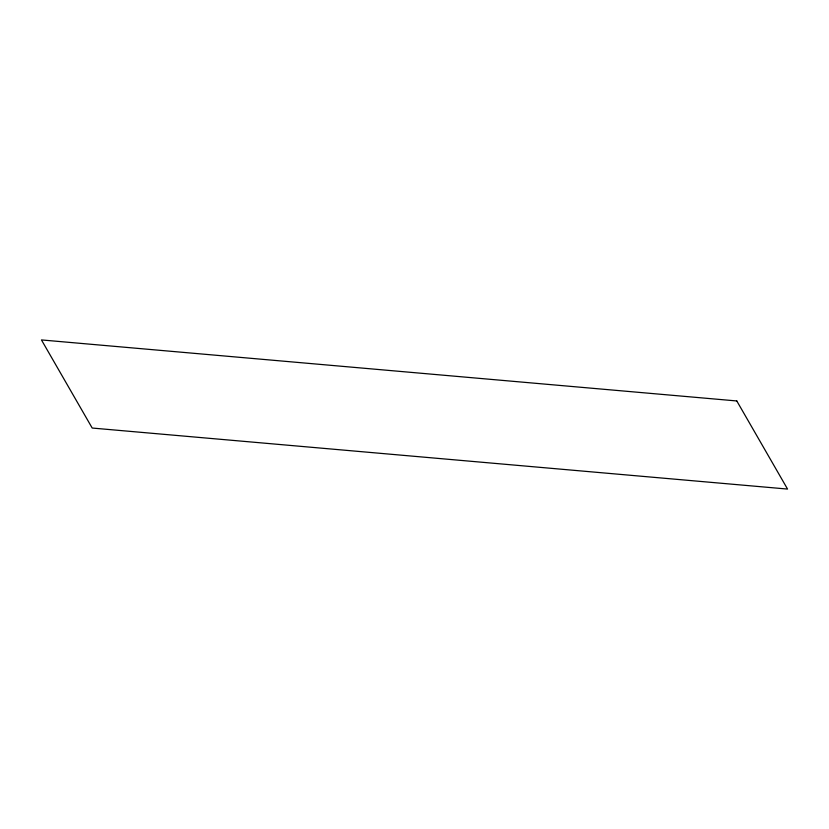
<?xml version="1.0" encoding="UTF-8"?>
<svg xmlns="http://www.w3.org/2000/svg" width="829" height="829" viewBox="0 0 829 829"><rect width="100%" height="100%" fill="white"/><g stroke="black" fill="none" stroke-linecap="round" stroke-linejoin="round"><path stroke-width="1.24" d="M736.794 400.956L41.45 339.931L92.206 428.044L787.55 489.069L736.794 400.956"/></g></svg>
